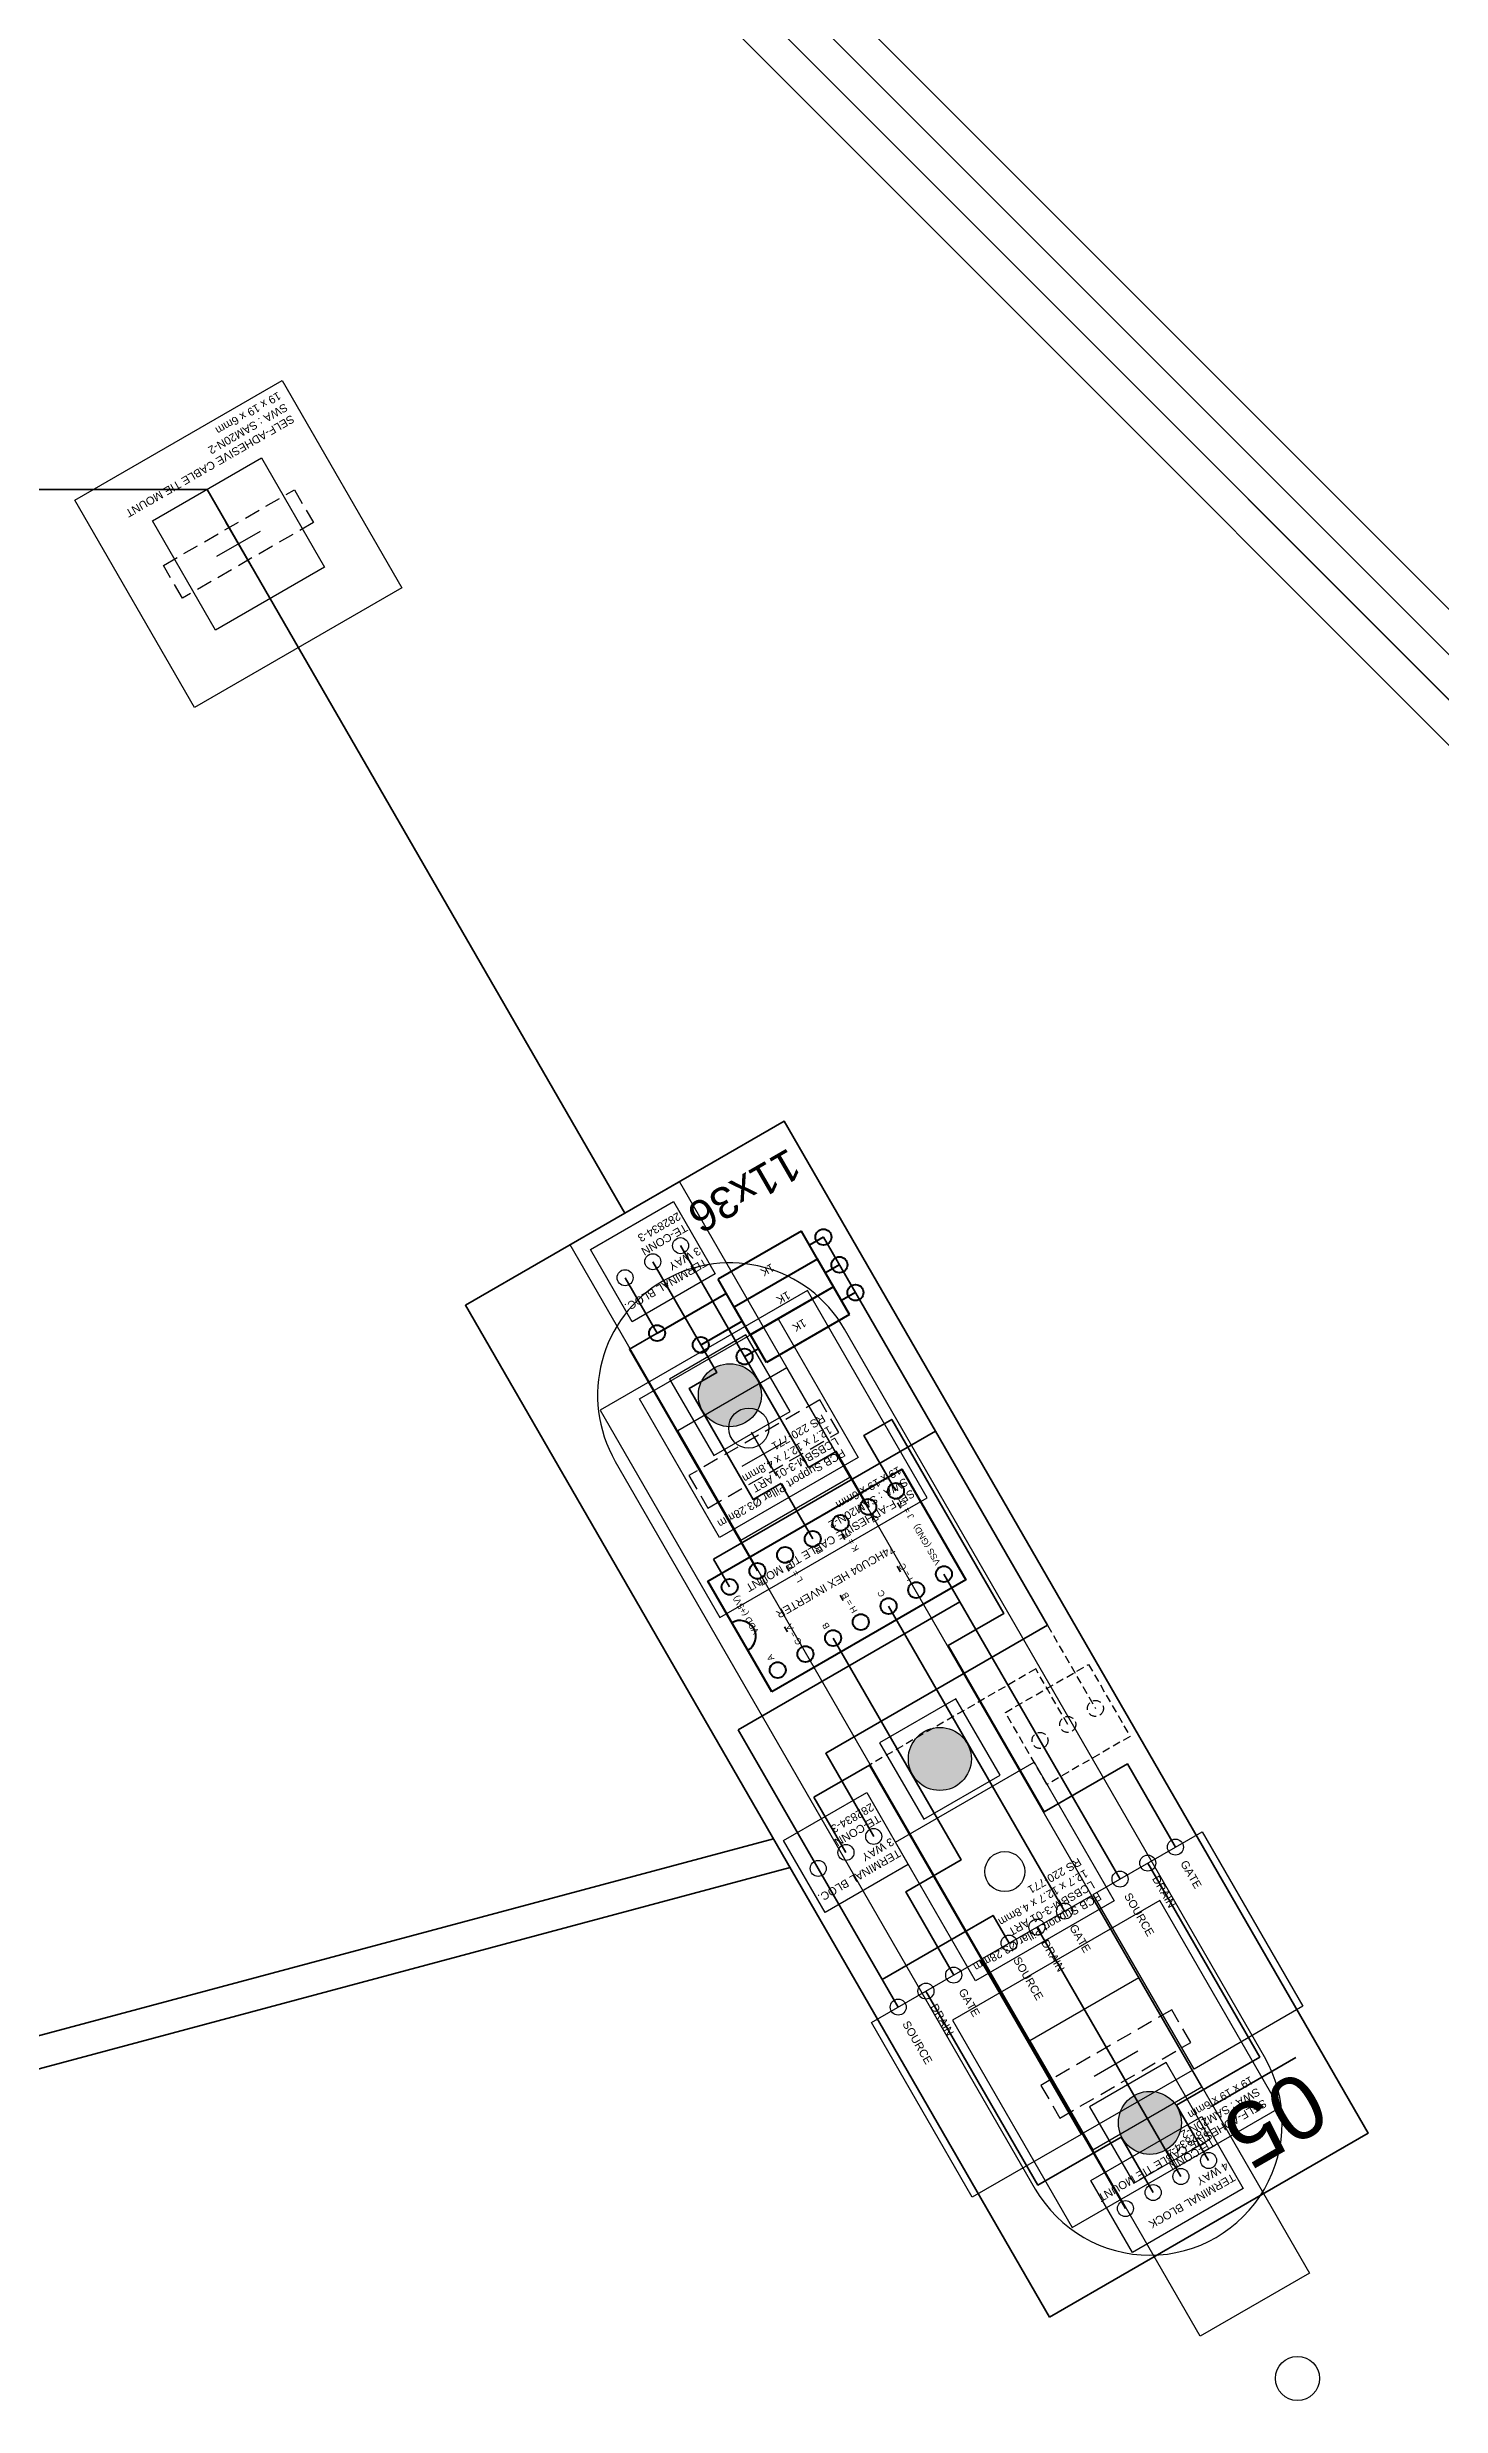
# Model space of a CAD drawing. Header units: millimetres. Extents: x 3648 to 4640, y -1371 to 0.
# Drawn here: x 4299.2 to 4409.8, y -785.8 to -598.6 of the extents above; entities that cross this region are included whole.
import ezdxf

# ---------------------------------------------------------------- set-up
doc = ezdxf.new("R2010")
doc.units = ezdxf.units.MM
doc.header["$LTSCALE"] = 10
doc.header["$MEASUREMENT"] = 0
doc.linetypes.add('DASHED', pattern=[0.75, 0.5, -0.25])
doc.linetypes.add('HIDDEN', pattern=[0.375, 0.25, -0.125])
doc.layers.get('0').update_dxf_attribs({"color": 8})
for name, color, linetype, lineweight in [('+12V', 11, 'Continuous', 35), ('+5V', 1, 'Continuous', 35), ('+9V', 230, 'Continuous', 35), ('BUTTONS', 40, 'Continuous', 35), ('Colour2', 30, 'Continuous', 35), ('Colour5', 180, 'Continuous', 35), ('Colour6', 80, 'Continuous', 35), ('Component Detail', 143, 'Continuous', 40), ('GND +0V', 7, 'Continuous', 35), ('VERO CUT', 252, 'Continuous', 35)]:
    doc.layers.add(name, color=color, linetype=linetype, lineweight=lineweight)
doc.layers.add('Colour8', color=7, linetype='Continuous', lineweight=35, true_color=0x7b4028)
for name, color, linetype in [('Component', 210, 'Continuous'), ('Construction', 252, 'Continuous'), ('LED SMD 5050', 40, 'Continuous'), ('LED Strip', 30, 'Continuous'), ('Outer Face', 253, 'Continuous')]:
    doc.layers.add(name, color=color, linetype=linetype)
doc.styles.get("Standard").update_dxf_attribs({"font": 'arial.ttf'})
picture_1 = doc.add_image_def('image3.jpg', size_in_pixel=(288, 187))
picture_2 = doc.add_image_def('image4.jpg', size_in_pixel=(216, 187))
picture_3 = doc.add_image_def('image2.jpg', size_in_pixel=(454, 283))

# ---------------------------------------------------------------- blocks, each defined once
blk = doc.blocks.new('*U92')
at = {"layer": 'Colour5'}
blk.add_lwpolyline([(26.27, 145), (-31.17, 111.84), (-31.17, 0)], dxfattribs=at)
at = {"layer": 'Component'}
for points in [[(-39.82, 117.81), (-23.37, 127.31), (-13.87, 110.86), (-30.32, 101.36)], [(-33.67, 116.17), (-25.01, 121.17), (-20.01, 112.51), (-28.67, 107.51)]]:
    blk.add_lwpolyline(points, close=True, dxfattribs=at)
at = {"layer": 'Component', "color": 252, "linetype": 'DASHED', "ltscale": 0.25}
blk.add_lwpolyline([(-25.14, 108.39), (-31.14, 118.78), (-28.54, 120.28), (-22.54, 109.89)], close=True, dxfattribs=at)
at = {"layer": 'Component'}
for points in [[(-27.84, 116.07), (-25.84, 112.6)], [(-25.11, 115.34), (-28.58, 113.34)]]:
    blk.add_lwpolyline(points, dxfattribs=at)
at = {"layer": 'Component', "insert": (-38.95, 117.47), "char_height": 0.635, "width": 17.0886, "attachment_point": 7, "rotation": 300}
blk.add_mtext('SELF-ADHESIVE CABLE TIE MOUNT\\PSWA : SAM20N-2\\P19 x 19 x 6mm', dxfattribs=at)
blk = doc.blocks.new('*U93')
at = {"layer": 'GND +0V', "color": 0, "linetype": 'ByBlock', "lineweight": -2, "transparency": 16777216, "rotation": 269.9999999999999}
blk.add_blockref('*U92', (4200, -664.88), dxfattribs=at)
blk = doc.blocks.new('gfhhv')
at = {"layer": 'LED SMD 5050'}
for points in [[(2.5, 77.17, 1), (-2.5, 77.17, 1)], [(2.5, 43.83, 1), (-2.5, 43.83, 1)], [(2.5, 10.5, 1), (-2.5, 10.5, 1)]]:
    blk.add_hatch(color=256, dxfattribs=at).paths.add_polyline_path(points)
for points in [[(-3.5, 80.67), (-3.5, 73.67), (3.5, 73.67), (3.5, 80.67)], [(-3.5, 47.33), (-3.5, 40.33), (3.5, 40.33), (3.5, 47.33)], [(-3.5, 14), (-3.5, 7), (3.5, 7), (3.5, 14)]]:
    blk.add_lwpolyline(points, close=True, dxfattribs=at)
for centre in [(0, 77.17), (0, 43.83), (0, 10.5)]:
    blk.add_circle(centre, 2.5, dxfattribs=at)
at = {"layer": 'LED Strip'}
blk.add_lwpolyline([(5, -6.17), (-5, -6.17), (-5, 93.83), (5, 93.83)], close=True, dxfattribs=at)
at = {"layer": 'Outer Face'}
blk.add_lwpolyline([(10.5, 10.5), (10.5, 77.17, 1), (-10.5, 77.17), (-10.5, 10.5, 1)], format="xyb", close=True, dxfattribs=at)
blk = doc.blocks.new('*U123')
at = {"layer": 'Outer Face', "color": 3}
blk.add_blockref('gfhhv', (0, -43.83), dxfattribs=at)
blk = doc.blocks.new('*U124')
at = {"layer": 'Outer Face', "color": 0, "linetype": 'ByBlock', "lineweight": -2, "transparency": 16777216, "rotation": 120}
blk.add_blockref('*U123', (4482.57, -1836.43), dxfattribs=at)
blk = doc.blocks.new('Cable Tie Mount')
at = {"layer": 'Component'}
for points in [[(-9.5, 9.34), (-9.5, -9.66), (9.5, -9.66), (9.5, 9.34)], [(-5, 4.84), (-5, -5.16), (5, -5.16), (5, 4.84)]]:
    blk.add_lwpolyline(points, close=True, dxfattribs=at)
at = {"layer": 'Component', "color": 252, "linetype": 'DASHED', "ltscale": 0.25}
blk.add_lwpolyline([(6, 1.34), (-6, 1.34), (-6, -1.66), (6, -1.66)], close=True, dxfattribs=at)
at = {"layer": 'Component'}
for points in [[(0, -2.16), (0, 1.84)], [(-2, -0.16), (2, -0.16)]]:
    blk.add_lwpolyline(points, dxfattribs=at)
at = {"layer": 'Component', "insert": (-8.77, 8.75), "char_height": 0.635, "width": 17.0886, "attachment_point": 1}
blk.add_mtext('SELF-ADHESIVE CABLE TIE MOUNT\\PSWA : SAM20N-2\\P19 x 19 x 6mm', dxfattribs=at)
blk = doc.blocks.new('*U125')
at = {"layer": 'VERO CUT'}
for p in [(0, 28.1), (0, -27.78)]:
    blk.add_blockref('Cable Tie Mount', p, dxfattribs=at)
blk = doc.blocks.new('*U126')
at = {"layer": 'GND +0V', "color": 0, "linetype": 'ByBlock', "lineweight": -2, "transparency": 16777216, "rotation": 210}
blk.add_blockref('*U125', (3490, -734.45), dxfattribs=at)
blk = doc.blocks.new('Terminal Block 4 new -WAY TE CONNECTIVITY')
at = {"color": 1}
for centre in [(0, 0), (2.54, 0), (5.08, 0), (7.62, 0)]:
    blk.add_circle(centre, 0.635, dxfattribs=at)
at = {"layer": 'Component', "insert": (-1.13, 2.44), "char_height": 0.635, "width": 9.8978, "attachment_point": 1}
blk.add_mtext('TERMINAL BLOCK\\P4 WAY\\P\\PTE-CONN\\P282834-4', dxfattribs=at)
at = {"layer": 'Component'}
image = blk.add_image(picture_1, insert=(-1.27, -3.3), size_in_units=(10.16, 6.6), dxfattribs=at)
image.dxf.flags = 7
blk = doc.blocks.new('Terminal Block 3 flip -WAY TE CONNECTIVITY')
at = {"color": 1}
for centre in [(-2.54, 0), (0, 0), (2.54, 0)]:
    blk.add_circle(centre, 0.635, dxfattribs=at)
at = {"layer": 'Component', "insert": (-3.69, 2.44), "char_height": 0.635, "width": 8.3344, "attachment_point": 1}
blk.add_mtext('TERMINAL BLOC.\\P3 WAY\\P\\PTE-CONN\\P282834-3', dxfattribs=at)
at = {"layer": 'Component'}
image = blk.add_image(picture_2, insert=(3.81, 3.3), size_in_units=(7.62, 6.6), rotation=180, dxfattribs=at)
image.dxf.flags = 7
blk = doc.blocks.new('PCB support Pillar')
at = {"layer": 'Component'}
blk.add_lwpolyline([(0, 0), (12.7, 0), (12.7, -12.7), (0, -12.7)], close=True, dxfattribs=at)
blk.add_circle((6.35, -6.35), 1.59, dxfattribs=at)
at = {"layer": 'Component', "insert": (0.73, -0.59), "char_height": 0.635, "width": 17.0886, "attachment_point": 1}
blk.add_mtext('PCB Support Pillar %%C3.28mm\\PLCBSBM-3-01 ART\\P12.7 x 12.7 x 4.8mm\\PRS 220-771', dxfattribs=at)
blk = doc.blocks.new('Resistor 1K')
at = {"layer": 'Component Detail', "color": 4}
for points in [[(0, 0), (1.27, 0)], [(1.27, -1.27), (1.27, 1.27)], [(8.89, 1.27), (1.27, 1.27)], [(8.89, -1.27), (8.89, 1.27)], [(10.16, 0), (8.89, 0)], [(8.89, -1.27), (1.27, -1.27)]]:
    blk.add_lwpolyline(points, dxfattribs=at)
at = {"layer": 'Component Detail', "color": 1}
for centre in [(0, 0), (10.16, 0)]:
    blk.add_circle(centre, 0.635, dxfattribs=at)
at = {"color": 4, "insert": (5.56, -0.35), "char_height": 0.635, "width": 3.0365, "attachment_point": 1, "rotation": 180}
blk.add_mtext('1K', dxfattribs=at)
blk = doc.blocks.new('74HCU04')
at = {"layer": 'Component Detail', "color": 4}
blk.add_lwpolyline([(-1.27, 1.27), (8.89, 1.27), (8.89, -16.51), (-1.27, -16.51)], close=True, dxfattribs=at)
at = {"layer": 'Component Detail', "color": 1}
for centre in [(0, 0), (7.62, 0), (0, -2.54), (7.62, -2.54), (0, -5.08), (7.62, -5.08), (0, -7.62), (7.62, -7.62), (0, -10.16), (7.62, -10.16), (0, -12.7), (7.62, -12.7), (0, -15.24), (7.62, -15.24)]:
    blk.add_circle(centre, 0.635, dxfattribs=at)
at = {"layer": 'Component Detail', "color": 4}
blk.add_arc((3.81, 1.27), 1.27, 180, 0, dxfattribs=at)
at = {"color": 4, "char_height": 0.5, "attachment_point": 1}
for s, insert, width in [('A', (0.9, 0.26), 7.3862), ('\\pi4.04813;VDD (+5V)', (-0.69, 0.26), 7.4161), ('G = {\\OA}', (0.9, -2.28), 7.3862), ('\\pi7.0489;F', (-0.69, -2.28), 7.3862), ('B', (0.9, -4.82), 7.3862), ('\\pi5.85824;L = {\\OF}', (-0.69, -4.82), 7.3862), ('H = {\\OB}', (0.9, -7.36), 7.3862), ('\\pi7.01308;E', (-0.69, -7.36), 7.3862), ('C', (0.9, -9.9), 7.3862), ('\\pi5.74705;K = {\\OE}', (-0.69, -9.9), 7.3862), ('I = {\\OC}', (0.9, -12.44), 7.3862), ('\\pi6.97284;D', (-0.69, -12.44), 7.3862), ('VSS (GND)', (0.9, -14.98), 7.3862), ('\\pi5.79242;J = {\\OD}', (-0.69, -14.98), 7.3862)]:
    blk.add_mtext(s, dxfattribs=dict(at, insert=insert, width=width))
at = {"color": 4, "insert": (3.47, -12.84), "char_height": 0.635, "width": 14.2666, "attachment_point": 1, "rotation": 90}
blk.add_mtext('74HCU04 HEX INVERTER', dxfattribs=at)
blk = doc.blocks.new('P55NF')
at = {"color": 1}
for centre in [(0, 2.54), (0, 0), (0, -2.54)]:
    blk.add_circle(centre, 0.635, dxfattribs=at)
at = {"color": 4, "char_height": 0.635, "width": 7.3862, "attachment_point": 9}
for s, insert in [('GATE', (3.71, 2.2)), ('DRAIN', (3.99, -0.34)), ('SOURCE', (5.09, -2.95))]:
    blk.add_mtext(s, dxfattribs=dict(at, insert=insert))
at = {"layer": 'Component'}
image = blk.add_image(picture_3, insert=(0, -4.99), size_in_units=(16, 9.97), rotation=0, dxfattribs=at)
image.dxf.flags = 7
blk = doc.blocks.new('LED 05')
at = {"layer": '+12V'}
for points in [[(-43.99, 26.66), (-39.59, 29.2), (-19.27, -5.99)], [(-41.45, 22.26), (-43.99, 26.66)]]:
    blk.add_lwpolyline(points, dxfattribs=at)
at = {"layer": '+5V'}
for points in [[(-43.24, 71.09), (-25.46, 40.29)], [(-51.95, 45.53), (-34.35, 55.69)], [(-51.95, 45.53), (-50.68, 43.33)], [(-25.46, 40.29), (-43.06, 30.13), (-39.25, 23.53)]]:
    blk.add_lwpolyline(points, dxfattribs=at)
at = {"layer": 'Colour5'}
for points in [[(-54.58, 70.41), (-44.42, 52.81), (-42.22, 54.08), (-39.68, 49.68)], [(-37.48, 50.95), (-40.02, 55.35), (-37.82, 56.62), (-28.93, 41.22), (-33.33, 38.68), (-25.71, 25.48), (-19.11, 29.29), (-15.3, 22.69)], [(-17.5, 21.42), (-8.61, 6.03), (-15.21, 2.22), (-12.67, -2.18)]]:
    blk.add_lwpolyline(points, dxfattribs=at)
at = {"layer": 'Colour6'}
for points in [[(-56.78, 69.14), (-51.7, 60.34), (-53.9, 59.07), (-48.82, 50.27), (-46.62, 51.54), (-44.08, 47.14)], [(-38.07, 41.81), (-24.1, 17.61)], [(-26.3, 16.34), (-14.87, -3.45)]]:
    blk.add_lwpolyline(points, dxfattribs=at)
at = {"layer": 'Colour8'}
for points in [[(-58.98, 67.87), (-56.44, 63.47), (-58.64, 62.2), (-48.48, 44.6)], [(-42.47, 39.27), (-32.31, 21.67), (-36.71, 19.13), (-32.9, 12.53)], [(-17.07, -4.72), (-19.61, -0.32), (-26.21, -4.13), (-35.1, 11.26)]]:
    blk.add_lwpolyline(points, dxfattribs=at)
at = {"layer": 'Component Detail', "color": 4}
for points in [[(-44.98, 71.55), (-51.58, 67.74)], [(-43.71, 69.35), (-44.98, 71.55)], [(-43.71, 69.35), (-50.31, 65.54)], [(-43.71, 69.35), (-50.31, 65.54)], [(-43.24, 71.09), (-44.34, 70.45)], [(-42.44, 67.15), (-43.71, 69.35)], [(-50.31, 65.54), (-51.58, 67.74)], [(-41.97, 68.89), (-43.07, 68.25)], [(-56.44, 63.47), (-50.94, 66.64)], [(-49.04, 63.34), (-50.31, 65.54)], [(-42.44, 67.15), (-49.04, 63.34)], [(-52.97, 62.54), (-49.67, 64.44)]]:
    blk.add_lwpolyline(points, dxfattribs=at)
at = {"layer": 'Component Detail', "color": 1}
for centre in [(-43.24, 71.09), (-41.97, 68.89), (-56.44, 63.47), (-52.97, 62.54)]:
    blk.add_circle(centre, 0.635, dxfattribs=at)
at = {"layer": 'Construction', "linetype": 'HIDDEN', "ltscale": 0.25}
for p, q in [((-28.8, 33.37), (-22.2, 37.18)), ((-22.2, 37.18), (-18.9, 31.47)), ((-25.5, 27.66), (-28.8, 33.37)), ((-18.9, 31.47), (-25.5, 27.66))]:
    blk.add_line(p, q, dxfattribs=at)
for points in [[(-25.46, 40.29), (-21.65, 33.69)], [(-23.85, 32.42), (-26.39, 36.82), (-39.59, 29.2)]]:
    blk.add_lwpolyline(points, dxfattribs=at)
for centre in [(-21.65, 33.69), (-23.85, 32.42), (-26.05, 31.15)]:
    blk.add_circle(centre, 0.635, dxfattribs=at)
at = {"layer": 'GND +0V'}
for points in [[(-32.4, 42.15), (-33.67, 44.35)], [(-50, 31.99), (-32.4, 42.15), (-19.7, 20.15)], [(-50, 31.99), (-37.3, 9.99)], [(-28.5, 15.07), (-29.77, 17.27), (-38.57, 12.19)]]:
    blk.add_lwpolyline(points, dxfattribs=at)
at = {"layer": 'VERO CUT'}
blk.add_lwpolyline([(-25.3, -14.6), (0, 0), (-46.36, 80.29), (-71.65, 65.68), (-25.3, -14.6)], close=True, dxfattribs=at)
at = {"layer": 'Colour2', "rotation": 29.99999999999998}
blk.add_blockref('Resistor 1K', (-49.5, 61.61), dxfattribs=at)
at = {"layer": 'Colour6', "rotation": 120}
blk.add_blockref('74HCU04', (-46.87, 36.73), dxfattribs=at)
at = {"layer": 'Component'}
for name, p, rotation in [('Terminal Block 3 flip -WAY TE CONNECTIVITY', (-56.78, 69.14), 209.9999999999999), ('Terminal Block 3 flip -WAY TE CONNECTIVITY', (-41.45, 22.26), 209.9999999999999), ('P55NF', (-17.5, 21.42), 299.9999999999976), ('P55NF', (-26.3, 16.34), 299.9999999999976), ('P55NF', (-35.1, 11.26), 299.9999999999976), ('Terminal Block 4 new -WAY TE CONNECTIVITY', (-12.67, -2.18), 209.9999999999999)]:
    blk.add_blockref(name, p, dxfattribs=dict(at, rotation=rotation))
at = {"layer": 'VERO CUT', "rotation": 209.9999999999999}
for p in [(-40.49, 53.61), (-20.17, 18.42)]:
    blk.add_blockref('PCB support Pillar', p, dxfattribs=at)
at = {"color": 4, "char_height": 0.635, "width": 3.0365, "attachment_point": 1, "rotation": 210}
for insert in [(-47.05, 68.48), (-45.78, 66.28)]:
    blk.add_mtext('1K', dxfattribs=dict(at, insert=insert))
at = {"layer": 'VERO CUT', "attachment_point": 1, "rotation": 210}
for s, insert, char_height in [('11x36', (-44.74, 76.05), 2.5), ('{\\L05}', (-2.74, 0.8), 5)]:
    blk.add_mtext_dynamic_manual_height_columns(s, width=34.2989, gutter_width=1, heights=[0], dxfattribs=dict(at, insert=insert, char_height=char_height))

msp = doc.modelspace()

# ---------------------------------------------------------------- linework, layer by layer
at = {"layer": '+12V'}
for points in [[(4574.2, -814.2), (4214.6, -454.61)], [(4358.11, -743.06), (4214.6, -781.51)]]:
    msp.add_lwpolyline(points, dxfattribs=at)
at = {"layer": '+5V'}
for points in [[(4572.41, -816), (4214.6, -458.2)], [(4356.79, -740.78), (4214.6, -778.88)]]:
    msp.add_lwpolyline(points, dxfattribs=at)
at = {"layer": '+9V'}
msp.add_lwpolyline([(4576, -812.41), (4324.65, -561.06)], dxfattribs=at)
at = {"layer": 'BUTTONS'}
msp.add_lwpolyline([(4577.79, -810.61), (4326.45, -559.26)], dxfattribs=at)
at = {"layer": 'Construction'}
msp.add_lwpolyline([(4640, -880), (4200, -440)], dxfattribs=at)
at = {"layer": 'Outer Face'}
msp.add_circle((4398.38, -783.6), 1.75, dxfattribs=at)

# ---------------------------------------------------------------- block references
at = {"layer": 'Component'}
msp.add_blockref('LED 05', (4404, -764.13), dxfattribs=at)
at = {"layer": 'GND +0V'}
for name, p in [('*U126', (880, 0)), ('*U93', (0, 0))]:
    msp.add_blockref(name, p, dxfattribs=at)
at = {"layer": 'Outer Face', "color": 3, "rotation": 90}
msp.add_blockref('*U124', (2533.57, -5217.02), dxfattribs=at)

doc.saveas('drawing.dxf')
